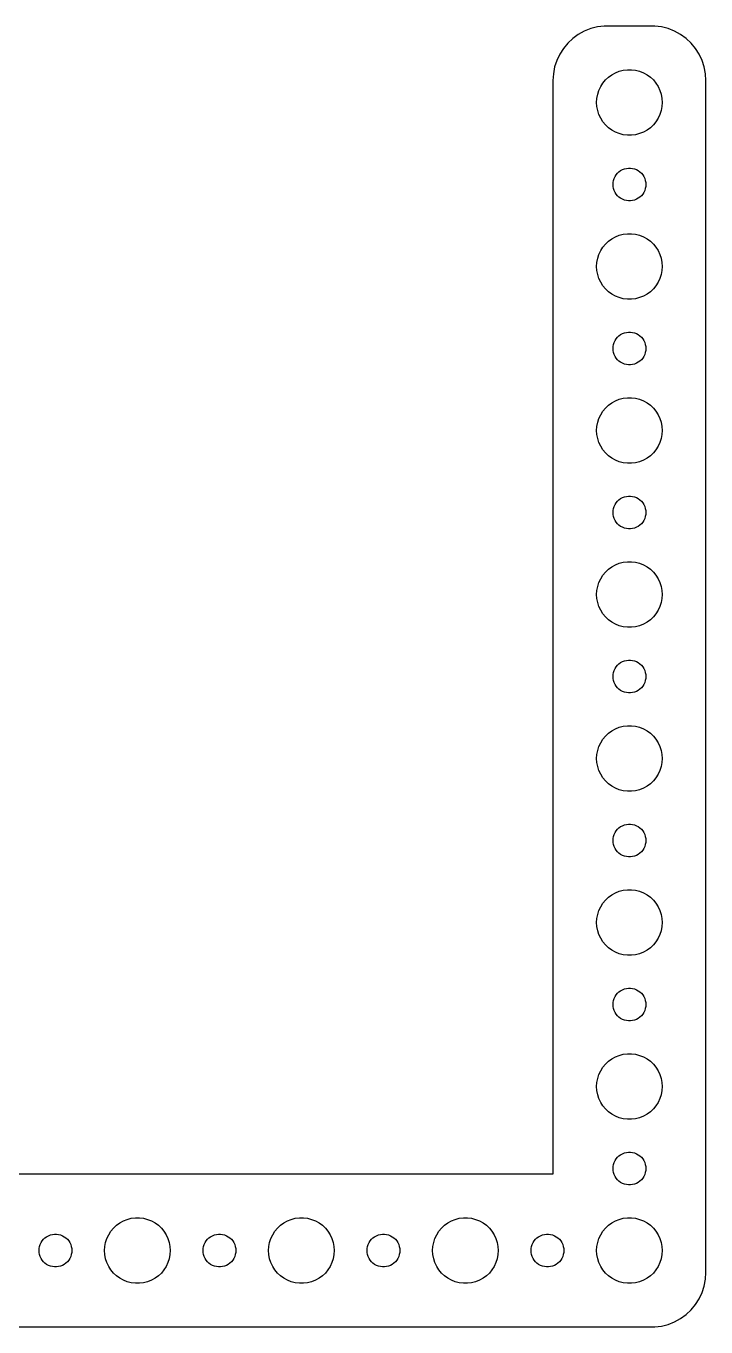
# Model space of a CAD drawing. Header units: metres. Extents: x -60 to 60, y -59 to 59.
# Drawn here: x -2.7 to 59.5, y -59.5 to 59.5 of the extents above; entities that cross this region are included whole.
import ezdxf

# ---------------------------------------------------------------- set-up
doc = ezdxf.new("R2010")
doc.units = ezdxf.units.M

msp = doc.modelspace()

# ---------------------------------------------------------------- linework, layer by layer
for p, q in [((50.186, 59.4901), (49.5631, 59.4114)), ((54.8139, 59.4901), (50.186, 59.4901)), ((55.4369, 59.4114), (54.8139, 59.4901)), ((47.3129, 58.3526), (46.8551, 57.9227)), ((47.8209, 58.7216), (47.3129, 58.3526)), ((48.3711, 59.0241), (47.8209, 58.7216)), ((48.9549, 59.2553), (48.3711, 59.0241)), ((49.5631, 59.4114), (48.9549, 59.2553)), ((56.0451, 59.2553), (55.4369, 59.4114)), ((56.6289, 59.0241), (56.0451, 59.2553)), ((57.1791, 58.7216), (56.6289, 59.0241)), ((57.6871, 58.3526), (57.1791, 58.7216)), ((58.1448, 57.9227), (57.6871, 58.3526)), ((46.4549, 57.4389), (46.1185, 56.9088)), ((46.8551, 57.9227), (46.4549, 57.4389)), ((58.5451, 57.4389), (58.1448, 57.9227)), ((58.8815, 56.9088), (58.5451, 57.4389)), ((45.8511, 56.3406), (45.6571, 55.7434)), ((46.1185, 56.9088), (45.8511, 56.3406)), ((59.1489, 56.3406), (58.8815, 56.9088)), ((59.3429, 55.7434), (59.1489, 56.3406)), ((45.5394, 55.1267), (45.5, 54.5)), ((45.6571, 55.7434), (45.5394, 55.1267)), ((50.3131, 54.5536), (50.5877, 54.8115)), ((50.5877, 54.8115), (50.8925, 55.033)), ((50.8925, 55.033), (51.2227, 55.2145)), ((51.2227, 55.2145), (51.5729, 55.3532)), ((51.5729, 55.3532), (51.9379, 55.4469)), ((51.9379, 55.4469), (52.3116, 55.4941)), ((52.3116, 55.4941), (52.6884, 55.4941)), ((52.6884, 55.4941), (53.0621, 55.4469)), ((53.0621, 55.4469), (53.427, 55.3532)), ((53.427, 55.3532), (53.7773, 55.2145)), ((53.7773, 55.2145), (54.1075, 55.033)), ((54.1075, 55.033), (54.4123, 54.8115)), ((54.4123, 54.8115), (54.6869, 54.5536)), ((59.4606, 55.1267), (59.3429, 55.7434)), ((59.5, 54.5), (59.4606, 55.1267)), ((45.5, 54.5), (45.5, -45.5099)), ((49.5942, 53.2461), (49.7107, 53.6044)), ((49.7107, 53.6044), (49.8711, 53.9453)), ((49.8711, 53.9453), (50.0729, 54.2634)), ((50.0729, 54.2634), (50.3131, 54.5536)), ((54.6869, 54.5536), (54.927, 54.2634)), ((54.927, 54.2634), (55.1289, 53.9453)), ((55.1289, 53.9453), (55.2893, 53.6044)), ((55.2893, 53.6044), (55.4057, 53.2461)), ((59.5, -54.5), (59.5, 54.5)), ((49.5, 52.5), (49.5237, 52.876)), ((49.5237, 52.124), (49.5, 52.5)), ((49.5237, 52.876), (49.5942, 53.2461)), ((55.4057, 53.2461), (55.4763, 52.876)), ((55.4763, 52.876), (55.5, 52.5)), ((55.5, 52.5), (55.4763, 52.124)), ((49.5942, 51.7539), (49.5237, 52.124)), ((49.7107, 51.3956), (49.5942, 51.7539)), ((49.8711, 51.0547), (49.7107, 51.3956)), ((55.2893, 51.3956), (55.1289, 51.0547)), ((55.4057, 51.7539), (55.2893, 51.3956)), ((55.4763, 52.124), (55.4057, 51.7539)), ((50.0729, 50.7366), (49.8711, 51.0547)), ((50.3131, 50.4464), (50.0729, 50.7366)), ((50.5877, 50.1885), (50.3131, 50.4464)), ((50.8925, 49.967), (50.5877, 50.1885)), ((54.4123, 50.1885), (54.1075, 49.967)), ((54.6869, 50.4464), (54.4123, 50.1885)), ((54.927, 50.7366), (54.6869, 50.4464)), ((55.1289, 51.0547), (54.927, 50.7366)), ((51.2227, 49.7855), (50.8925, 49.967)), ((51.5729, 49.6468), (51.2227, 49.7855)), ((51.9379, 49.5531), (51.5729, 49.6468)), ((52.3116, 49.5059), (51.9379, 49.5531)), ((52.6884, 49.5059), (52.3116, 49.5059)), ((53.0621, 49.5531), (52.6884, 49.5059)), ((53.427, 49.6468), (53.0621, 49.5531)), ((53.7773, 49.7855), (53.427, 49.6468)), ((54.1075, 49.967), (53.7773, 49.7855)), ((51.8613, 46.3572), (52.0365, 46.4266)), ((52.0365, 46.4266), (52.2189, 46.4734)), ((52.2189, 46.4734), (52.4058, 46.497)), ((52.4058, 46.497), (52.5942, 46.497)), ((52.5942, 46.497), (52.7811, 46.4734)), ((52.7811, 46.4734), (52.9635, 46.4266)), ((52.9635, 46.4266), (53.1387, 46.3572)), ((51.0118, 45.188), (51.0471, 45.373)), ((51.0471, 45.373), (51.1053, 45.5522)), ((51.1053, 45.5522), (51.1855, 45.7226)), ((51.1855, 45.7226), (51.2865, 45.8817)), ((51.2865, 45.8817), (51.4065, 46.0268)), ((51.4065, 46.0268), (51.5439, 46.1558)), ((51.5439, 46.1558), (51.6963, 46.2665)), ((51.6963, 46.2665), (51.8613, 46.3572)), ((53.1387, 46.3572), (53.3037, 46.2665)), ((53.3037, 46.2665), (53.4561, 46.1558)), ((53.4561, 46.1558), (53.5934, 46.0268)), ((53.5934, 46.0268), (53.7135, 45.8817)), ((53.7135, 45.8817), (53.8145, 45.7226)), ((53.8145, 45.7226), (53.8947, 45.5522)), ((53.8947, 45.5522), (53.9529, 45.373)), ((53.9529, 45.373), (53.9882, 45.188)), ((51, 45), (51.0118, 45.188)), ((51.0118, 44.812), (51, 45)), ((51.0471, 44.627), (51.0118, 44.812)), ((51.1053, 44.4478), (51.0471, 44.627)), ((51.1855, 44.2774), (51.1053, 44.4478)), ((51.2865, 44.1183), (51.1855, 44.2774)), ((51.4065, 43.9732), (51.2865, 44.1183)), ((53.7135, 44.1183), (53.5934, 43.9732)), ((53.8145, 44.2774), (53.7135, 44.1183)), ((53.8947, 44.4478), (53.8145, 44.2774)), ((53.9529, 44.627), (53.8947, 44.4478)), ((53.9882, 44.812), (53.9529, 44.627)), ((53.9882, 45.188), (54, 45)), ((54, 45), (53.9882, 44.812)), ((51.5439, 43.8442), (51.4065, 43.9732)), ((51.6963, 43.7335), (51.5439, 43.8442)), ((51.8613, 43.6428), (51.6963, 43.7335)), ((52.0365, 43.5734), (51.8613, 43.6428)), ((52.2189, 43.5266), (52.0365, 43.5734)), ((52.4058, 43.503), (52.2189, 43.5266)), ((52.5942, 43.503), (52.4058, 43.503)), ((52.7811, 43.5266), (52.5942, 43.503)), ((52.9635, 43.5734), (52.7811, 43.5266)), ((53.1387, 43.6428), (52.9635, 43.5734)), ((53.3037, 43.7335), (53.1387, 43.6428)), ((53.4561, 43.8442), (53.3037, 43.7335)), ((53.5934, 43.9732), (53.4561, 43.8442)), ((51.9379, 40.4469), (52.3116, 40.4941)), ((52.3116, 40.4941), (52.6884, 40.4941)), ((52.6884, 40.4941), (53.0621, 40.4469)), ((50.0729, 39.2634), (50.3131, 39.5536)), ((50.3131, 39.5536), (50.5877, 39.8115)), ((50.5877, 39.8115), (50.8925, 40.033)), ((50.8925, 40.033), (51.2227, 40.2145)), ((51.2227, 40.2145), (51.5729, 40.3532)), ((51.5729, 40.3532), (51.9379, 40.4469)), ((53.0621, 40.4469), (53.427, 40.3532)), ((53.427, 40.3532), (53.7773, 40.2145)), ((53.7773, 40.2145), (54.1075, 40.033)), ((54.1075, 40.033), (54.4123, 39.8115)), ((54.4123, 39.8115), (54.6869, 39.5536)), ((54.6869, 39.5536), (54.927, 39.2634)), ((49.5237, 37.876), (49.5942, 38.2461)), ((49.5942, 38.2461), (49.7107, 38.6044)), ((49.7107, 38.6044), (49.8711, 38.9453)), ((49.8711, 38.9453), (50.0729, 39.2634)), ((54.927, 39.2634), (55.1289, 38.9453)), ((55.1289, 38.9453), (55.2893, 38.6044)), ((55.2893, 38.6044), (55.4057, 38.2461)), ((55.4057, 38.2461), (55.4763, 37.876)), ((49.5, 37.5), (49.5237, 37.876)), ((49.5237, 37.124), (49.5, 37.5)), ((49.5942, 36.7539), (49.5237, 37.124)), ((55.4763, 37.124), (55.4057, 36.7539)), ((55.4763, 37.876), (55.5, 37.5)), ((55.5, 37.5), (55.4763, 37.124)), ((49.7107, 36.3956), (49.5942, 36.7539)), ((49.8711, 36.0547), (49.7107, 36.3956)), ((50.0729, 35.7366), (49.8711, 36.0547)), ((50.3131, 35.4464), (50.0729, 35.7366)), ((54.927, 35.7366), (54.6869, 35.4464)), ((55.1289, 36.0547), (54.927, 35.7366)), ((55.2893, 36.3956), (55.1289, 36.0547)), ((55.4057, 36.7539), (55.2893, 36.3956)), ((50.5877, 35.1885), (50.3131, 35.4464)), ((50.8925, 34.967), (50.5877, 35.1885)), ((51.2227, 34.7855), (50.8925, 34.967)), ((51.5729, 34.6468), (51.2227, 34.7855)), ((51.9379, 34.5531), (51.5729, 34.6468)), ((52.3116, 34.5059), (51.9379, 34.5531)), ((52.6884, 34.5059), (52.3116, 34.5059)), ((53.0621, 34.5531), (52.6884, 34.5059)), ((53.427, 34.6468), (53.0621, 34.5531)), ((53.7773, 34.7855), (53.427, 34.6468)), ((54.1075, 34.967), (53.7773, 34.7855)), ((54.4123, 35.1885), (54.1075, 34.967)), ((54.6869, 35.4464), (54.4123, 35.1885)), ((51.2865, 30.8817), (51.4065, 31.0268)), ((51.4065, 31.0268), (51.5439, 31.1558)), ((51.5439, 31.1558), (51.6963, 31.2665)), ((51.6963, 31.2665), (51.8613, 31.3572)), ((51.8613, 31.3572), (52.0365, 31.4266)), ((52.0365, 31.4266), (52.2189, 31.4734)), ((52.2189, 31.4734), (52.4058, 31.497)), ((52.4058, 31.497), (52.5942, 31.497)), ((52.5942, 31.497), (52.7811, 31.4734)), ((52.7811, 31.4734), (52.9635, 31.4266)), ((52.9635, 31.4266), (53.1387, 31.3572)), ((53.1387, 31.3572), (53.3037, 31.2665)), ((53.3037, 31.2665), (53.4561, 31.1558)), ((53.4561, 31.1558), (53.5934, 31.0268)), ((53.5934, 31.0268), (53.7135, 30.8817)), ((51, 30), (51.0118, 30.188)), ((51.0118, 29.812), (51, 30)), ((51.0118, 30.188), (51.0471, 30.373)), ((51.0471, 29.627), (51.0118, 29.812)), ((51.0471, 30.373), (51.1053, 30.5522)), ((51.1053, 30.5522), (51.1855, 30.7226)), ((51.1855, 30.7226), (51.2865, 30.8817)), ((53.7135, 30.8817), (53.8145, 30.7226)), ((53.8145, 30.7226), (53.8947, 30.5522)), ((53.8947, 30.5522), (53.9529, 30.373)), ((53.9529, 30.373), (53.9882, 30.188)), ((53.9882, 29.812), (53.9529, 29.627)), ((53.9882, 30.188), (54, 30)), ((54, 30), (53.9882, 29.812)), ((51.1053, 29.4478), (51.0471, 29.627)), ((51.1855, 29.2774), (51.1053, 29.4478)), ((51.2865, 29.1183), (51.1855, 29.2774)), ((51.4065, 28.9732), (51.2865, 29.1183)), ((51.5439, 28.8442), (51.4065, 28.9732)), ((51.6963, 28.7335), (51.5439, 28.8442)), ((51.8613, 28.6427), (51.6963, 28.7335)), ((52.0365, 28.5734), (51.8613, 28.6427)), ((52.2189, 28.5266), (52.0365, 28.5734)), ((52.9635, 28.5734), (52.7811, 28.5266)), ((53.1387, 28.6427), (52.9635, 28.5734)), ((53.3037, 28.7335), (53.1387, 28.6427)), ((53.4561, 28.8442), (53.3037, 28.7335)), ((53.5934, 28.9732), (53.4561, 28.8442)), ((53.7135, 29.1183), (53.5934, 28.9732)), ((53.8145, 29.2774), (53.7135, 29.1183)), ((53.8947, 29.4478), (53.8145, 29.2774)), ((53.9529, 29.627), (53.8947, 29.4478)), ((52.4058, 28.503), (52.2189, 28.5266)), ((52.5942, 28.503), (52.4058, 28.503)), ((52.7811, 28.5266), (52.5942, 28.503)), ((50.5877, 24.8115), (50.8925, 25.033)), ((50.8925, 25.033), (51.2227, 25.2145)), ((51.2227, 25.2145), (51.5729, 25.3532)), ((51.5729, 25.3532), (51.9379, 25.4469)), ((51.9379, 25.4469), (52.3116, 25.4941)), ((52.3116, 25.4941), (52.6884, 25.4941)), ((52.6884, 25.4941), (53.0621, 25.4469)), ((53.0621, 25.4469), (53.427, 25.3532)), ((53.427, 25.3532), (53.7773, 25.2145)), ((53.7773, 25.2145), (54.1075, 25.033)), ((54.1075, 25.033), (54.4123, 24.8115)), ((49.7107, 23.6044), (49.8711, 23.9453)), ((49.8711, 23.9453), (50.0729, 24.2634)), ((50.0729, 24.2634), (50.3131, 24.5536)), ((50.3131, 24.5536), (50.5877, 24.8115)), ((54.4123, 24.8115), (54.6869, 24.5536)), ((54.6869, 24.5536), (54.927, 24.2634)), ((54.927, 24.2634), (55.1289, 23.9453)), ((55.1289, 23.9453), (55.2893, 23.6044)), ((49.5, 22.5), (49.5237, 22.876)), ((49.5237, 22.876), (49.5942, 23.2461)), ((49.5942, 23.2461), (49.7107, 23.6044)), ((55.2893, 23.6044), (55.4057, 23.2461)), ((55.4057, 23.2461), (55.4763, 22.876)), ((55.4763, 22.876), (55.5, 22.5)), ((49.5237, 22.124), (49.5, 22.5)), ((49.5942, 21.7539), (49.5237, 22.124)), ((49.7107, 21.3956), (49.5942, 21.7539)), ((55.4057, 21.7539), (55.2893, 21.3956)), ((55.4763, 22.124), (55.4057, 21.7539)), ((55.5, 22.5), (55.4763, 22.124)), ((49.8711, 21.0547), (49.7107, 21.3956)), ((50.0729, 20.7366), (49.8711, 21.0547)), ((50.3131, 20.4464), (50.0729, 20.7366)), ((50.5877, 20.1884), (50.3131, 20.4464)), ((54.6869, 20.4464), (54.4123, 20.1884)), ((54.927, 20.7366), (54.6869, 20.4464)), ((55.1289, 21.0547), (54.927, 20.7366)), ((55.2893, 21.3956), (55.1289, 21.0547)), ((50.8925, 19.967), (50.5877, 20.1884)), ((51.2227, 19.7855), (50.8925, 19.967)), ((51.5729, 19.6468), (51.2227, 19.7855)), ((51.9379, 19.5531), (51.5729, 19.6468)), ((52.3116, 19.5059), (51.9379, 19.5531)), ((52.6884, 19.5059), (52.3116, 19.5059)), ((53.0621, 19.5531), (52.6884, 19.5059)), ((53.427, 19.6468), (53.0621, 19.5531)), ((53.7773, 19.7855), (53.427, 19.6468)), ((54.1075, 19.967), (53.7773, 19.7855)), ((54.4123, 20.1884), (54.1075, 19.967)), ((51.0471, 15.373), (51.1053, 15.5522)), ((51.1053, 15.5522), (51.1855, 15.7226)), ((51.1855, 15.7226), (51.2865, 15.8817)), ((51.2865, 15.8817), (51.4065, 16.0268)), ((51.4065, 16.0268), (51.5439, 16.1558)), ((51.5439, 16.1558), (51.6963, 16.2665)), ((51.6963, 16.2665), (51.8613, 16.3572)), ((51.8613, 16.3572), (52.0365, 16.4266)), ((52.0365, 16.4266), (52.2189, 16.4734)), ((52.2189, 16.4734), (52.4058, 16.497)), ((52.4058, 16.497), (52.5942, 16.497)), ((52.5942, 16.497), (52.7811, 16.4734)), ((52.7811, 16.4734), (52.9635, 16.4266)), ((52.9635, 16.4266), (53.1387, 16.3572)), ((53.1387, 16.3572), (53.3037, 16.2665)), ((53.3037, 16.2665), (53.4561, 16.1558)), ((53.4561, 16.1558), (53.5934, 16.0268)), ((53.5934, 16.0268), (53.7135, 15.8817)), ((53.7135, 15.8817), (53.8145, 15.7226)), ((53.8145, 15.7226), (53.8947, 15.5522)), ((53.8947, 15.5522), (53.9529, 15.373)), ((51, 15), (51.0118, 15.188)), ((51.0118, 14.812), (51, 15)), ((51.0118, 15.188), (51.0471, 15.373)), ((51.0471, 14.627), (51.0118, 14.812)), ((51.1053, 14.4478), (51.0471, 14.627)), ((51.1855, 14.2774), (51.1053, 14.4478)), ((53.8947, 14.4478), (53.8145, 14.2774)), ((53.9529, 14.627), (53.8947, 14.4478)), ((53.9529, 15.373), (53.9882, 15.188)), ((53.9882, 14.812), (53.9529, 14.627)), ((53.9882, 15.188), (54, 15)), ((54, 15), (53.9882, 14.812)), ((51.2865, 14.1183), (51.1855, 14.2774)), ((51.4065, 13.9732), (51.2865, 14.1183)), ((51.5439, 13.8442), (51.4065, 13.9732)), ((51.6963, 13.7335), (51.5439, 13.8442)), ((51.8613, 13.6427), (51.6963, 13.7335)), ((52.0365, 13.5734), (51.8613, 13.6427)), ((52.2189, 13.5266), (52.0365, 13.5734)), ((52.4058, 13.5029), (52.2189, 13.5266)), ((52.5942, 13.5029), (52.4058, 13.5029)), ((52.7811, 13.5266), (52.5942, 13.5029)), ((52.9635, 13.5734), (52.7811, 13.5266)), ((53.1387, 13.6427), (52.9635, 13.5734)), ((53.3037, 13.7335), (53.1387, 13.6427)), ((53.4561, 13.8442), (53.3037, 13.7335)), ((53.5934, 13.9732), (53.4561, 13.8442)), ((53.7135, 14.1183), (53.5934, 13.9732)), ((53.8145, 14.2774), (53.7135, 14.1183)), ((50.0729, 9.26335), (50.3131, 9.55363)), ((50.3131, 9.55363), (50.5877, 9.81154)), ((50.5877, 9.81154), (50.8925, 10.033)), ((50.8925, 10.033), (51.2227, 10.2145)), ((51.2227, 10.2145), (51.5729, 10.3532)), ((51.5729, 10.3532), (51.9379, 10.4469)), ((51.9379, 10.4469), (52.3116, 10.4941)), ((52.3116, 10.4941), (52.6884, 10.4941)), ((52.6884, 10.4941), (53.0621, 10.4469)), ((53.0621, 10.4469), (53.427, 10.3532)), ((53.427, 10.3532), (53.7773, 10.2145)), ((53.7773, 10.2145), (54.1075, 10.033)), ((54.1075, 10.033), (54.4123, 9.81154)), ((54.4123, 9.81154), (54.6869, 9.55363)), ((54.6869, 9.55363), (54.927, 9.26335)), ((49.5942, 8.24606), (49.7107, 8.60437)), ((49.7107, 8.60437), (49.8711, 8.94525)), ((49.8711, 8.94525), (50.0729, 9.26335)), ((54.927, 9.26335), (55.1289, 8.94525)), ((55.1289, 8.94525), (55.2893, 8.60437)), ((55.2893, 8.60437), (55.4057, 8.24606)), ((49.5, 7.5), (49.5237, 7.87599)), ((49.5237, 7.12399), (49.5, 7.5)), ((49.5237, 7.87599), (49.5942, 8.24606)), ((55.4057, 8.24606), (55.4763, 7.87599)), ((55.4763, 7.87599), (55.5, 7.5)), ((55.5, 7.5), (55.4763, 7.12399)), ((49.5942, 6.75392), (49.5237, 7.12399)), ((49.7107, 6.39561), (49.5942, 6.75392)), ((49.8711, 6.05473), (49.7107, 6.39561)), ((50.0729, 5.73663), (49.8711, 6.05473)), ((55.1289, 6.05473), (54.927, 5.73663)), ((55.2893, 6.39561), (55.1289, 6.05473)), ((55.4057, 6.75392), (55.2893, 6.39561)), ((55.4763, 7.12399), (55.4057, 6.75392)), ((50.3131, 5.44635), (50.0729, 5.73663)), ((50.5877, 5.18845), (50.3131, 5.44635)), ((50.8925, 4.96701), (50.5877, 5.18845)), ((51.2227, 4.78551), (50.8925, 4.96701)), ((51.5729, 4.64682), (51.2227, 4.78551)), ((53.7773, 4.78551), (53.427, 4.64682)), ((54.1075, 4.96701), (53.7773, 4.78551)), ((54.4123, 5.18845), (54.1075, 4.96701)), ((54.6869, 5.44635), (54.4123, 5.18845)), ((54.927, 5.73663), (54.6869, 5.44635)), ((51.9379, 4.55313), (51.5729, 4.64682)), ((52.3116, 4.50591), (51.9379, 4.55313)), ((52.6884, 4.50591), (52.3116, 4.50591)), ((53.0621, 4.55313), (52.6884, 4.50591)), ((53.427, 4.64682), (53.0621, 4.55313)), ((51.5439, 1.15576), (51.6963, 1.26648)), ((51.6963, 1.26648), (51.8613, 1.35724)), ((51.8613, 1.35724), (52.0365, 1.42657)), ((52.0365, 1.42657), (52.2189, 1.47342)), ((52.2189, 1.47342), (52.4058, 1.49704)), ((52.4058, 1.49704), (52.5942, 1.49704)), ((52.5942, 1.49704), (52.7811, 1.47342)), ((52.7811, 1.47342), (52.9635, 1.42657)), ((52.9635, 1.42657), (53.1387, 1.35724)), ((53.1387, 1.35724), (53.3037, 1.26648)), ((53.3037, 1.26648), (53.4561, 1.15576)), ((51, 0), (51.0118, 0.18799)), ((51.0118, -0.18799), (51, 0)), ((51.0118, 0.18799), (51.0471, 0.37303)), ((51.0471, 0.37303), (51.1053, 0.55219)), ((51.1053, 0.55219), (51.1855, 0.72263)), ((51.1855, 0.72263), (51.2865, 0.88167)), ((51.2865, 0.88167), (51.4065, 1.02681)), ((51.4065, 1.02681), (51.5439, 1.15576)), ((53.4561, 1.15576), (53.5934, 1.02681)), ((53.5934, 1.02681), (53.7135, 0.88167)), ((53.7135, 0.88167), (53.8145, 0.72263)), ((53.8145, 0.72263), (53.8947, 0.55219)), ((53.8947, 0.55219), (53.9529, 0.37303)), ((53.9529, 0.37303), (53.9882, 0.18799)), ((53.9882, 0.18799), (54, 0)), ((54, 0), (53.9882, -0.18799)), ((51.0471, -0.37303), (51.0118, -0.18799)), ((51.1053, -0.55219), (51.0471, -0.37303)), ((51.1855, -0.72263), (51.1053, -0.55219)), ((51.2865, -0.88167), (51.1855, -0.72263)), ((51.4065, -1.02681), (51.2865, -0.88167)), ((51.5439, -1.15576), (51.4065, -1.02681)), ((51.6963, -1.26648), (51.5439, -1.15576)), ((53.4561, -1.15576), (53.3037, -1.26648)), ((53.5934, -1.02681), (53.4561, -1.15576)), ((53.7135, -0.88167), (53.5934, -1.02681)), ((53.8145, -0.72263), (53.7135, -0.88167)), ((53.8947, -0.55219), (53.8145, -0.72263)), ((53.9529, -0.37303), (53.8947, -0.55219)), ((53.9882, -0.18799), (53.9529, -0.37303)), ((51.8613, -1.35724), (51.6963, -1.26648)), ((52.0365, -1.42657), (51.8613, -1.35724)), ((52.2189, -1.47342), (52.0365, -1.42657)), ((52.4058, -1.49704), (52.2189, -1.47342)), ((52.5942, -1.49704), (52.4058, -1.49704)), ((52.7811, -1.47342), (52.5942, -1.49704)), ((52.9635, -1.42657), (52.7811, -1.47342)), ((53.1387, -1.35724), (52.9635, -1.42657)), ((53.3037, -1.26648), (53.1387, -1.35724)), ((51.2227, -4.78551), (51.5729, -4.64682)), ((51.5729, -4.64682), (51.9379, -4.55313)), ((51.9379, -4.55313), (52.3116, -4.50591)), ((52.3116, -4.50591), (52.6884, -4.50591)), ((52.6884, -4.50591), (53.0621, -4.55313)), ((53.0621, -4.55313), (53.427, -4.64682)), ((53.427, -4.64682), (53.7773, -4.78551)), ((49.8711, -6.05473), (50.0729, -5.73663)), ((50.0729, -5.73663), (50.3131, -5.44635)), ((50.3131, -5.44635), (50.5877, -5.18845)), ((50.5877, -5.18845), (50.8925, -4.96701)), ((50.8925, -4.96701), (51.2227, -4.78551)), ((53.7773, -4.78551), (54.1075, -4.96701)), ((54.1075, -4.96701), (54.4123, -5.18845)), ((54.4123, -5.18845), (54.6869, -5.44635)), ((54.6869, -5.44635), (54.927, -5.73663)), ((54.927, -5.73663), (55.1289, -6.05473)), ((49.5, -7.5), (49.5237, -7.12399)), ((49.5237, -7.12399), (49.5942, -6.75392)), ((49.5942, -6.75392), (49.7107, -6.39561)), ((49.7107, -6.39561), (49.8711, -6.05473)), ((55.1289, -6.05473), (55.2893, -6.39561)), ((55.2893, -6.39561), (55.4057, -6.75392)), ((55.4057, -6.75392), (55.4763, -7.12399)), ((55.4763, -7.12399), (55.5, -7.5)), ((49.5237, -7.87599), (49.5, -7.5)), ((49.5942, -8.24606), (49.5237, -7.87599)), ((49.7107, -8.60437), (49.5942, -8.24606)), ((55.4057, -8.24606), (55.2893, -8.60437)), ((55.4763, -7.87599), (55.4057, -8.24606)), ((55.5, -7.5), (55.4763, -7.87599)), ((49.8711, -8.94525), (49.7107, -8.60437)), ((50.0729, -9.26335), (49.8711, -8.94525)), ((50.3131, -9.55363), (50.0729, -9.26335)), ((54.927, -9.26335), (54.6869, -9.55363)), ((55.1289, -8.94525), (54.927, -9.26335)), ((55.2893, -8.60437), (55.1289, -8.94525)), ((50.5877, -9.81154), (50.3131, -9.55363)), ((50.8925, -10.033), (50.5877, -9.81154)), ((51.2227, -10.2145), (50.8925, -10.033)), ((51.5729, -10.3532), (51.2227, -10.2145)), ((51.9379, -10.4469), (51.5729, -10.3532)), ((52.3116, -10.4941), (51.9379, -10.4469)), ((52.6884, -10.4941), (52.3116, -10.4941)), ((53.0621, -10.4469), (52.6884, -10.4941)), ((53.427, -10.3532), (53.0621, -10.4469)), ((53.7773, -10.2145), (53.427, -10.3532)), ((54.1075, -10.033), (53.7773, -10.2145)), ((54.4123, -9.81154), (54.1075, -10.033)), ((54.6869, -9.55363), (54.4123, -9.81154)), ((51.1053, -14.4478), (51.1855, -14.2774)), ((51.1855, -14.2774), (51.2865, -14.1183)), ((51.2865, -14.1183), (51.4065, -13.9732)), ((51.4065, -13.9732), (51.5439, -13.8442)), ((51.5439, -13.8442), (51.6963, -13.7335)), ((51.6963, -13.7335), (51.8613, -13.6427)), ((51.8613, -13.6427), (52.0365, -13.5734)), ((52.0365, -13.5734), (52.2189, -13.5266)), ((52.2189, -13.5266), (52.4058, -13.5029)), ((52.4058, -13.5029), (52.5942, -13.5029)), ((52.5942, -13.5029), (52.7811, -13.5266)), ((52.7811, -13.5266), (52.9635, -13.5734)), ((52.9635, -13.5734), (53.1387, -13.6427)), ((53.1387, -13.6427), (53.3037, -13.7335)), ((53.3037, -13.7335), (53.4561, -13.8442)), ((53.4561, -13.8442), (53.5934, -13.9732)), ((53.5934, -13.9732), (53.7135, -14.1183)), ((53.7135, -14.1183), (53.8145, -14.2774)), ((53.8145, -14.2774), (53.8947, -14.4478)), ((51, -15), (51.0118, -14.812)), ((51.0118, -15.188), (51, -15)), ((51.0118, -14.812), (51.0471, -14.627)), ((51.0471, -15.373), (51.0118, -15.188)), ((51.0471, -14.627), (51.1053, -14.4478)), ((51.1053, -15.5522), (51.0471, -15.373)), ((53.8947, -14.4478), (53.9529, -14.627)), ((53.9529, -15.373), (53.8947, -15.5522)), ((53.9529, -14.627), (53.9882, -14.812)), ((53.9882, -15.188), (53.9529, -15.373)), ((53.9882, -14.812), (54, -15)), ((54, -15), (53.9882, -15.188)), ((51.1855, -15.7226), (51.1053, -15.5522)), ((51.2865, -15.8817), (51.1855, -15.7226)), ((51.4065, -16.0268), (51.2865, -15.8817)), ((51.5439, -16.1558), (51.4065, -16.0268)), ((51.6963, -16.2665), (51.5439, -16.1558)), ((51.8613, -16.3572), (51.6963, -16.2665)), ((52.0365, -16.4266), (51.8613, -16.3572)), ((52.2189, -16.4734), (52.0365, -16.4266)), ((52.4058, -16.497), (52.2189, -16.4734)), ((52.5942, -16.497), (52.4058, -16.497)), ((52.7811, -16.4734), (52.5942, -16.497)), ((52.9635, -16.4266), (52.7811, -16.4734)), ((53.1387, -16.3572), (52.9635, -16.4266)), ((53.3037, -16.2665), (53.1387, -16.3572)), ((53.4561, -16.1558), (53.3037, -16.2665)), ((53.5934, -16.0268), (53.4561, -16.1558)), ((53.7135, -15.8817), (53.5934, -16.0268)), ((53.8145, -15.7226), (53.7135, -15.8817)), ((53.8947, -15.5522), (53.8145, -15.7226)), ((50.3131, -20.4464), (50.5877, -20.1884)), ((50.5877, -20.1884), (50.8925, -19.967)), ((50.8925, -19.967), (51.2227, -19.7855)), ((51.2227, -19.7855), (51.5729, -19.6468)), ((51.5729, -19.6468), (51.9379, -19.5531)), ((51.9379, -19.5531), (52.3116, -19.5059)), ((52.3116, -19.5059), (52.6884, -19.5059)), ((52.6884, -19.5059), (53.0621, -19.5531)), ((53.0621, -19.5531), (53.427, -19.6468)), ((53.427, -19.6468), (53.7773, -19.7855)), ((53.7773, -19.7855), (54.1075, -19.967)), ((54.1075, -19.967), (54.4123, -20.1884)), ((54.4123, -20.1884), (54.6869, -20.4464)), ((49.5942, -21.7539), (49.7107, -21.3956)), ((49.7107, -21.3956), (49.8711, -21.0547)), ((49.8711, -21.0547), (50.0729, -20.7366)), ((50.0729, -20.7366), (50.3131, -20.4464)), ((54.6869, -20.4464), (54.927, -20.7366)), ((54.927, -20.7366), (55.1289, -21.0547)), ((55.1289, -21.0547), (55.2893, -21.3956)), ((55.2893, -21.3956), (55.4057, -21.7539)), ((49.5, -22.5), (49.5237, -22.124)), ((49.5237, -22.876), (49.5, -22.5)), ((49.5237, -22.124), (49.5942, -21.7539)), ((55.4057, -21.7539), (55.4763, -22.124)), ((55.4763, -22.124), (55.5, -22.5)), ((55.5, -22.5), (55.4763, -22.876)), ((49.5942, -23.2461), (49.5237, -22.876)), ((49.7107, -23.6044), (49.5942, -23.2461)), ((49.8711, -23.9453), (49.7107, -23.6044)), ((55.2893, -23.6044), (55.1289, -23.9453)), ((55.4057, -23.2461), (55.2893, -23.6044)), ((55.4763, -22.876), (55.4057, -23.2461)), ((50.0729, -24.2634), (49.8711, -23.9453)), ((50.3131, -24.5536), (50.0729, -24.2634)), ((50.5877, -24.8115), (50.3131, -24.5536)), ((50.8925, -25.033), (50.5877, -24.8115)), ((54.4123, -24.8115), (54.1075, -25.033)), ((54.6869, -24.5536), (54.4123, -24.8115)), ((54.927, -24.2634), (54.6869, -24.5536)), ((55.1289, -23.9453), (54.927, -24.2634)), ((51.2227, -25.2145), (50.8925, -25.033)), ((51.5729, -25.3532), (51.2227, -25.2145)), ((51.9379, -25.4469), (51.5729, -25.3532)), ((52.3116, -25.4941), (51.9379, -25.4469)), ((52.6884, -25.4941), (52.3116, -25.4941)), ((53.0621, -25.4469), (52.6884, -25.4941)), ((53.427, -25.3532), (53.0621, -25.4469)), ((53.7773, -25.2145), (53.427, -25.3532)), ((54.1075, -25.033), (53.7773, -25.2145)), ((52.0365, -28.5734), (52.2189, -28.5266)), ((52.2189, -28.5266), (52.4058, -28.503)), ((52.4058, -28.503), (52.5942, -28.503)), ((52.5942, -28.503), (52.7811, -28.5266)), ((52.7811, -28.5266), (52.9635, -28.5734)), ((51.0118, -29.812), (51.0471, -29.627)), ((51.0471, -29.627), (51.1053, -29.4478)), ((51.1053, -29.4478), (51.1855, -29.2774)), ((51.1855, -29.2774), (51.2865, -29.1183)), ((51.2865, -29.1183), (51.4065, -28.9732)), ((51.4065, -28.9732), (51.5439, -28.8442)), ((51.5439, -28.8442), (51.6963, -28.7335)), ((51.6963, -28.7335), (51.8613, -28.6427)), ((51.8613, -28.6427), (52.0365, -28.5734)), ((52.9635, -28.5734), (53.1387, -28.6427)), ((53.1387, -28.6427), (53.3037, -28.7335)), ((53.3037, -28.7335), (53.4561, -28.8442)), ((53.4561, -28.8442), (53.5934, -28.9732)), ((53.5934, -28.9732), (53.7135, -29.1183)), ((53.7135, -29.1183), (53.8145, -29.2774)), ((53.8145, -29.2774), (53.8947, -29.4478)), ((53.8947, -29.4478), (53.9529, -29.627)), ((53.9529, -29.627), (53.9882, -29.812)), ((51, -30), (51.0118, -29.812)), ((51.0118, -30.188), (51, -30)), ((51.0471, -30.373), (51.0118, -30.188)), ((51.1053, -30.5522), (51.0471, -30.373)), ((51.1855, -30.7226), (51.1053, -30.5522)), ((51.2865, -30.8817), (51.1855, -30.7226)), ((51.4065, -31.0268), (51.2865, -30.8817)), ((53.7135, -30.8817), (53.5934, -31.0268)), ((53.8145, -30.7226), (53.7135, -30.8817)), ((53.8947, -30.5522), (53.8145, -30.7226)), ((53.9529, -30.373), (53.8947, -30.5522)), ((53.9882, -30.188), (53.9529, -30.373)), ((53.9882, -29.812), (54, -30)), ((54, -30), (53.9882, -30.188)), ((51.5439, -31.1558), (51.4065, -31.0268)), ((51.6963, -31.2665), (51.5439, -31.1558)), ((51.8613, -31.3572), (51.6963, -31.2665)), ((52.0365, -31.4266), (51.8613, -31.3572)), ((52.2189, -31.4734), (52.0365, -31.4266)), ((52.4058, -31.497), (52.2189, -31.4734)), ((52.5942, -31.497), (52.4058, -31.497)), ((52.7811, -31.4734), (52.5942, -31.497)), ((52.9635, -31.4266), (52.7811, -31.4734)), ((53.1387, -31.3572), (52.9635, -31.4266)), ((53.3037, -31.2665), (53.1387, -31.3572)), ((53.4561, -31.1558), (53.3037, -31.2665)), ((53.5934, -31.0268), (53.4561, -31.1558)), ((50.0729, -35.7366), (50.3131, -35.4464)), ((50.3131, -35.4464), (50.5877, -35.1885)), ((50.5877, -35.1885), (50.8925, -34.967)), ((50.8925, -34.967), (51.2227, -34.7855)), ((51.2227, -34.7855), (51.5729, -34.6468)), ((51.5729, -34.6468), (51.9379, -34.5531)), ((51.9379, -34.5531), (52.3116, -34.5059)), ((52.3116, -34.5059), (52.6884, -34.5059)), ((52.6884, -34.5059), (53.0621, -34.5531)), ((53.0621, -34.5531), (53.427, -34.6468)), ((53.427, -34.6468), (53.7773, -34.7855)), ((53.7773, -34.7855), (54.1075, -34.967)), ((54.1075, -34.967), (54.4123, -35.1885)), ((54.4123, -35.1885), (54.6869, -35.4464)), ((54.6869, -35.4464), (54.927, -35.7366)), ((49.5237, -37.124), (49.5942, -36.7539)), ((49.5942, -36.7539), (49.7107, -36.3956)), ((49.7107, -36.3956), (49.8711, -36.0547)), ((49.8711, -36.0547), (50.0729, -35.7366)), ((54.927, -35.7366), (55.1289, -36.0547)), ((55.1289, -36.0547), (55.2893, -36.3956)), ((55.2893, -36.3956), (55.4057, -36.7539)), ((55.4057, -36.7539), (55.4763, -37.124)), ((49.5, -37.5), (49.5237, -37.124)), ((49.5237, -37.876), (49.5, -37.5)), ((49.5942, -38.2461), (49.5237, -37.876)), ((55.4763, -37.876), (55.4057, -38.2461)), ((55.4763, -37.124), (55.5, -37.5)), ((55.5, -37.5), (55.4763, -37.876)), ((49.7107, -38.6044), (49.5942, -38.2461)), ((49.8711, -38.9453), (49.7107, -38.6044)), ((50.0729, -39.2634), (49.8711, -38.9453)), ((50.3131, -39.5536), (50.0729, -39.2634)), ((54.927, -39.2634), (54.6869, -39.5536)), ((55.1289, -38.9453), (54.927, -39.2634)), ((55.2893, -38.6044), (55.1289, -38.9453)), ((55.4057, -38.2461), (55.2893, -38.6044)), ((50.5877, -39.8115), (50.3131, -39.5536)), ((50.8925, -40.033), (50.5877, -39.8115)), ((51.2227, -40.2145), (50.8925, -40.033)), ((51.5729, -40.3532), (51.2227, -40.2145)), ((51.9379, -40.4469), (51.5729, -40.3532)), ((52.3116, -40.4941), (51.9379, -40.4469)), ((53.0621, -40.4469), (52.6884, -40.4941)), ((53.427, -40.3532), (53.0621, -40.4469)), ((53.7773, -40.2145), (53.427, -40.3532)), ((54.1075, -40.033), (53.7773, -40.2145)), ((54.4123, -39.8115), (54.1075, -40.033)), ((54.6869, -39.5536), (54.4123, -39.8115)), ((52.6884, -40.4941), (52.3116, -40.4941)), ((51.2865, -44.1183), (51.4065, -43.9732)), ((51.4065, -43.9732), (51.5439, -43.8442)), ((51.5439, -43.8442), (51.6963, -43.7335)), ((51.6963, -43.7335), (51.8613, -43.6428)), ((51.8613, -43.6428), (52.0365, -43.5734)), ((52.0365, -43.5734), (52.2189, -43.5266)), ((52.2189, -43.5266), (52.4058, -43.503)), ((52.4058, -43.503), (52.5942, -43.503)), ((52.5942, -43.503), (52.7811, -43.5266)), ((52.7811, -43.5266), (52.9635, -43.5734)), ((52.9635, -43.5734), (53.1387, -43.6428)), ((53.1387, -43.6428), (53.3037, -43.7335)), ((53.3037, -43.7335), (53.4561, -43.8442)), ((53.4561, -43.8442), (53.5934, -43.9732)), ((53.5934, -43.9732), (53.7135, -44.1183)), ((51, -45), (51.0118, -44.812)), ((51.0118, -45.188), (51, -45)), ((51.0118, -44.812), (51.0471, -44.627)), ((51.0471, -45.373), (51.0118, -45.188)), ((51.0471, -44.627), (51.1053, -44.4478)), ((51.1053, -44.4478), (51.1855, -44.2774)), ((51.1855, -44.2774), (51.2865, -44.1183)), ((53.7135, -44.1183), (53.8145, -44.2774)), ((53.8145, -44.2774), (53.8947, -44.4478)), ((53.8947, -44.4478), (53.9529, -44.627)), ((53.9529, -44.627), (53.9882, -44.812)), ((53.9882, -45.188), (53.9529, -45.373)), ((53.9882, -44.812), (54, -45)), ((54, -45), (53.9882, -45.188)), ((45.5, -45.5099), (-45.5, -45.5099)), ((51.1053, -45.5522), (51.0471, -45.373)), ((51.1855, -45.7226), (51.1053, -45.5522)), ((51.2865, -45.8817), (51.1855, -45.7226)), ((51.4065, -46.0268), (51.2865, -45.8817)), ((51.5439, -46.1558), (51.4065, -46.0268)), ((51.6963, -46.2665), (51.5439, -46.1558)), ((51.8613, -46.3572), (51.6963, -46.2665)), ((52.0365, -46.4266), (51.8613, -46.3572)), ((53.1387, -46.3572), (52.9635, -46.4266)), ((53.3037, -46.2665), (53.1387, -46.3572)), ((53.4561, -46.1558), (53.3037, -46.2665)), ((53.5934, -46.0268), (53.4561, -46.1558)), ((53.7135, -45.8817), (53.5934, -46.0268)), ((53.8145, -45.7226), (53.7135, -45.8817)), ((53.8947, -45.5522), (53.8145, -45.7226)), ((53.9529, -45.373), (53.8947, -45.5522)), ((52.2189, -46.4734), (52.0365, -46.4266)), ((52.4058, -46.497), (52.2189, -46.4734)), ((52.5942, -46.497), (52.4058, -46.497)), ((52.7811, -46.4734), (52.5942, -46.497)), ((52.9635, -46.4266), (52.7811, -46.4734)), ((5.58772, -50.1885), (5.89252, -49.967)), ((5.89252, -49.967), (6.22266, -49.7855)), ((6.22266, -49.7855), (6.57294, -49.6468)), ((6.57294, -49.6468), (6.93785, -49.5531)), ((6.93785, -49.5531), (7.31161, -49.5059)), ((7.31161, -49.5059), (7.68837, -49.5059)), ((7.68837, -49.5059), (8.06213, -49.5531)), ((8.06213, -49.5531), (8.42705, -49.6468)), ((8.42705, -49.6468), (8.77733, -49.7855)), ((8.77733, -49.7855), (9.10747, -49.967)), ((9.10747, -49.967), (9.41226, -50.1885)), ((20.5877, -50.1885), (20.8925, -49.967)), ((20.8925, -49.967), (21.2227, -49.7855)), ((21.2227, -49.7855), (21.5729, -49.6468)), ((21.5729, -49.6468), (21.9379, -49.5531)), ((21.9379, -49.5531), (22.3116, -49.5059)), ((22.3116, -49.5059), (22.6884, -49.5059)), ((22.6884, -49.5059), (23.0621, -49.5531)), ((23.0621, -49.5531), (23.427, -49.6468)), ((23.427, -49.6468), (23.7773, -49.7855)), ((23.7773, -49.7855), (24.1075, -49.967)), ((24.1075, -49.967), (24.4123, -50.1885)), ((35.5877, -50.1885), (35.8925, -49.967)), ((35.8925, -49.967), (36.2227, -49.7855)), ((36.2227, -49.7855), (36.5729, -49.6468)), ((36.5729, -49.6468), (36.9379, -49.5531)), ((36.9379, -49.5531), (37.3116, -49.5059)), ((37.3116, -49.5059), (37.6884, -49.5059)), ((37.6884, -49.5059), (38.0621, -49.5531)), ((38.0621, -49.5531), (38.427, -49.6468)), ((38.427, -49.6468), (38.7773, -49.7855)), ((38.7773, -49.7855), (39.1075, -49.967)), ((39.1075, -49.967), (39.4123, -50.1885)), ((50.5877, -50.1885), (50.8925, -49.967)), ((50.8925, -49.967), (51.2227, -49.7855)), ((51.2227, -49.7855), (51.5729, -49.6468)), ((51.5729, -49.6468), (51.9379, -49.5531)), ((51.9379, -49.5531), (52.3116, -49.5059)), ((52.3116, -49.5059), (52.6884, -49.5059)), ((52.6884, -49.5059), (53.0621, -49.5531)), ((53.0621, -49.5531), (53.427, -49.6468)), ((53.427, -49.6468), (53.7773, -49.7855)), ((53.7773, -49.7855), (54.1075, -49.967)), ((54.1075, -49.967), (54.4123, -50.1885)), ((-0.80373, -51.2335), (-0.63866, -51.1428)), ((-0.63866, -51.1428), (-0.46352, -51.0734)), ((-0.46352, -51.0734), (-0.28107, -51.0266)), ((-0.28107, -51.0266), (-0.09418, -51.003)), ((-0.09418, -51.003), (0.09418, -51.003)), ((0.09418, -51.003), (0.28107, -51.0266)), ((0.28107, -51.0266), (0.46352, -51.0734)), ((0.46352, -51.0734), (0.63866, -51.1428)), ((0.63866, -51.1428), (0.80373, -51.2335)), ((4.71066, -51.3956), (4.87108, -51.0547)), ((4.87108, -51.0547), (5.07294, -50.7366)), ((5.07294, -50.7366), (5.31308, -50.4464)), ((5.31308, -50.4464), (5.58772, -50.1885)), ((9.41226, -50.1885), (9.6869, -50.4464)), ((9.6869, -50.4464), (9.92705, -50.7366)), ((9.92705, -50.7366), (10.1289, -51.0547)), ((10.1289, -51.0547), (10.2893, -51.3956)), ((14.1963, -51.2335), (14.3613, -51.1428)), ((14.3613, -51.1428), (14.5365, -51.0734)), ((14.5365, -51.0734), (14.7189, -51.0266)), ((14.7189, -51.0266), (14.9058, -51.003)), ((14.9058, -51.003), (15.0942, -51.003)), ((15.0942, -51.003), (15.2811, -51.0266)), ((15.2811, -51.0266), (15.4635, -51.0734)), ((15.4635, -51.0734), (15.6387, -51.1428)), ((15.6387, -51.1428), (15.8037, -51.2335)), ((19.7107, -51.3956), (19.8711, -51.0547)), ((19.8711, -51.0547), (20.0729, -50.7366)), ((20.0729, -50.7366), (20.3131, -50.4464)), ((20.3131, -50.4464), (20.5877, -50.1885)), ((24.4123, -50.1885), (24.6869, -50.4464)), ((24.6869, -50.4464), (24.927, -50.7366)), ((24.927, -50.7366), (25.1289, -51.0547)), ((25.1289, -51.0547), (25.2893, -51.3956)), ((29.1963, -51.2335), (29.3613, -51.1428)), ((29.3613, -51.1428), (29.5365, -51.0734)), ((29.5365, -51.0734), (29.7189, -51.0266)), ((29.7189, -51.0266), (29.9058, -51.003)), ((29.9058, -51.003), (30.0942, -51.003)), ((30.0942, -51.003), (30.2811, -51.0266)), ((30.2811, -51.0266), (30.4635, -51.0734)), ((30.4635, -51.0734), (30.6387, -51.1428)), ((30.6387, -51.1428), (30.8037, -51.2335)), ((34.7107, -51.3956), (34.8711, -51.0547)), ((34.8711, -51.0547), (35.0729, -50.7366)), ((35.0729, -50.7366), (35.3131, -50.4464)), ((35.3131, -50.4464), (35.5877, -50.1885)), ((39.4123, -50.1885), (39.6869, -50.4464)), ((39.6869, -50.4464), (39.927, -50.7366)), ((39.927, -50.7366), (40.1289, -51.0547)), ((40.1289, -51.0547), (40.2893, -51.3956)), ((44.1963, -51.2335), (44.3613, -51.1428)), ((44.3613, -51.1428), (44.5365, -51.0734)), ((44.5365, -51.0734), (44.7189, -51.0266)), ((44.7189, -51.0266), (44.9058, -51.003)), ((44.9058, -51.003), (45.0942, -51.003)), ((45.0942, -51.003), (45.2811, -51.0266)), ((45.2811, -51.0266), (45.4635, -51.0734)), ((45.4635, -51.0734), (45.6387, -51.1428)), ((45.6387, -51.1428), (45.8037, -51.2335)), ((49.7107, -51.3956), (49.8711, -51.0547)), ((49.8711, -51.0547), (50.0729, -50.7366)), ((50.0729, -50.7366), (50.3131, -50.4464)), ((50.3131, -50.4464), (50.5877, -50.1885)), ((54.4123, -50.1885), (54.6869, -50.4464)), ((54.6869, -50.4464), (54.927, -50.7366)), ((54.927, -50.7366), (55.1289, -51.0547)), ((55.1289, -51.0547), (55.2893, -51.3956)), ((-1.5, -52.5), (-1.48816, -52.312)), ((-1.48816, -52.312), (-1.45287, -52.127)), ((-1.45287, -52.127), (-1.39465, -51.9478)), ((-1.39465, -51.9478), (-1.31445, -51.7774)), ((-1.31445, -51.7774), (-1.21352, -51.6183)), ((-1.21352, -51.6183), (-1.09344, -51.4732)), ((-1.09344, -51.4732), (-0.95613, -51.3442)), ((-0.95613, -51.3442), (-0.80373, -51.2335)), ((0.80373, -51.2335), (0.95613, -51.3442)), ((0.95613, -51.3442), (1.09344, -51.4732)), ((1.09344, -51.4732), (1.21352, -51.6183)), ((1.21352, -51.6183), (1.31445, -51.7774)), ((1.31445, -51.7774), (1.39465, -51.9478)), ((1.39465, -51.9478), (1.45287, -52.127)), ((1.45287, -52.127), (1.48816, -52.312)), ((1.48816, -52.312), (1.5, -52.5)), ((4.5, -52.5), (4.52365, -52.124)), ((4.52365, -52.124), (4.59424, -51.7539)), ((4.59424, -51.7539), (4.71066, -51.3956)), ((10.2893, -51.3956), (10.4057, -51.7539)), ((10.4057, -51.7539), (10.4763, -52.124)), ((10.4763, -52.124), (10.5, -52.5)), ((13.5, -52.5), (13.5118, -52.312)), ((13.5118, -52.312), (13.5471, -52.127)), ((13.5471, -52.127), (13.6053, -51.9478)), ((13.6053, -51.9478), (13.6855, -51.7774)), ((13.6855, -51.7774), (13.7865, -51.6183)), ((13.7865, -51.6183), (13.9065, -51.4732)), ((13.9065, -51.4732), (14.0439, -51.3442)), ((14.0439, -51.3442), (14.1963, -51.2335)), ((15.8037, -51.2335), (15.9561, -51.3442)), ((15.9561, -51.3442), (16.0934, -51.4732)), ((16.0934, -51.4732), (16.2135, -51.6183)), ((16.2135, -51.6183), (16.3145, -51.7774)), ((16.3145, -51.7774), (16.3947, -51.9478)), ((16.3947, -51.9478), (16.4529, -52.127)), ((16.4529, -52.127), (16.4882, -52.312)), ((16.4882, -52.312), (16.5, -52.5)), ((19.5, -52.5), (19.5237, -52.124)), ((19.5237, -52.124), (19.5942, -51.7539)), ((19.5942, -51.7539), (19.7107, -51.3956)), ((25.2893, -51.3956), (25.4057, -51.7539)), ((25.4057, -51.7539), (25.4763, -52.124)), ((25.4763, -52.124), (25.5, -52.5)), ((28.5, -52.5), (28.5118, -52.312)), ((28.5118, -52.312), (28.5471, -52.127)), ((28.5471, -52.127), (28.6053, -51.9478)), ((28.6053, -51.9478), (28.6855, -51.7774)), ((28.6855, -51.7774), (28.7865, -51.6183)), ((28.7865, -51.6183), (28.9065, -51.4732)), ((28.9065, -51.4732), (29.0439, -51.3442)), ((29.0439, -51.3442), (29.1963, -51.2335)), ((30.8037, -51.2335), (30.9561, -51.3442)), ((30.9561, -51.3442), (31.0934, -51.4732)), ((31.0934, -51.4732), (31.2135, -51.6183)), ((31.2135, -51.6183), (31.3145, -51.7774)), ((31.3145, -51.7774), (31.3947, -51.9478)), ((31.3947, -51.9478), (31.4529, -52.127)), ((31.4529, -52.127), (31.4882, -52.312)), ((31.4882, -52.312), (31.5, -52.5)), ((34.5, -52.5), (34.5237, -52.124)), ((34.5237, -52.124), (34.5942, -51.7539)), ((34.5942, -51.7539), (34.7107, -51.3956)), ((40.2893, -51.3956), (40.4057, -51.7539)), ((40.4057, -51.7539), (40.4763, -52.124)), ((40.4763, -52.124), (40.5, -52.5)), ((43.5, -52.5), (43.5118, -52.312)), ((43.5118, -52.312), (43.5471, -52.127)), ((43.5471, -52.127), (43.6053, -51.9478)), ((43.6053, -51.9478), (43.6855, -51.7774)), ((43.6855, -51.7774), (43.7865, -51.6183)), ((43.7865, -51.6183), (43.9065, -51.4732)), ((43.9065, -51.4732), (44.0439, -51.3442)), ((44.0439, -51.3442), (44.1963, -51.2335)), ((45.8037, -51.2335), (45.9561, -51.3442)), ((45.9561, -51.3442), (46.0934, -51.4732)), ((46.0934, -51.4732), (46.2135, -51.6183)), ((46.2135, -51.6183), (46.3145, -51.7774)), ((46.3145, -51.7774), (46.3947, -51.9478)), ((46.3947, -51.9478), (46.4529, -52.127)), ((46.4529, -52.127), (46.4882, -52.312)), ((46.4882, -52.312), (46.5, -52.5)), ((49.5, -52.5), (49.5237, -52.124)), ((49.5237, -52.124), (49.5942, -51.7539)), ((49.5942, -51.7539), (49.7107, -51.3956)), ((55.2893, -51.3956), (55.4057, -51.7539)), ((55.4057, -51.7539), (55.4763, -52.124)), ((55.4763, -52.124), (55.5, -52.5)), ((-1.48816, -52.688), (-1.5, -52.5)), ((-1.45287, -52.873), (-1.48816, -52.688)), ((-1.39465, -53.0522), (-1.45287, -52.873)), ((-1.31445, -53.2226), (-1.39465, -53.0522)), ((-1.21352, -53.3817), (-1.31445, -53.2226)), ((-1.09344, -53.5268), (-1.21352, -53.3817)), ((-0.95613, -53.6558), (-1.09344, -53.5268)), ((1.09344, -53.5268), (0.95613, -53.6558)), ((1.21352, -53.3817), (1.09344, -53.5268)), ((1.31445, -53.2226), (1.21352, -53.3817)), ((1.39465, -53.0522), (1.31445, -53.2226)), ((1.45287, -52.873), (1.39465, -53.0522)), ((1.48816, -52.688), (1.45287, -52.873)), ((1.5, -52.5), (1.48816, -52.688)), ((4.52365, -52.876), (4.5, -52.5)), ((4.59424, -53.2461), (4.52365, -52.876)), ((4.71066, -53.6044), (4.59424, -53.2461)), ((10.4057, -53.2461), (10.2893, -53.6044)), ((10.4763, -52.876), (10.4057, -53.2461)), ((10.5, -52.5), (10.4763, -52.876)), ((13.5118, -52.688), (13.5, -52.5)), ((13.5471, -52.873), (13.5118, -52.688)), ((13.6053, -53.0522), (13.5471, -52.873)), ((13.6855, -53.2226), (13.6053, -53.0522)), ((13.7865, -53.3817), (13.6855, -53.2226)), ((13.9065, -53.5268), (13.7865, -53.3817)), ((14.0439, -53.6558), (13.9065, -53.5268)), ((16.0934, -53.5268), (15.9561, -53.6558)), ((16.2135, -53.3817), (16.0934, -53.5268)), ((16.3145, -53.2226), (16.2135, -53.3817)), ((16.3947, -53.0522), (16.3145, -53.2226)), ((16.4529, -52.873), (16.3947, -53.0522)), ((16.4882, -52.688), (16.4529, -52.873)), ((16.5, -52.5), (16.4882, -52.688)), ((19.5237, -52.876), (19.5, -52.5)), ((19.5942, -53.2461), (19.5237, -52.876)), ((19.7107, -53.6044), (19.5942, -53.2461)), ((25.4057, -53.2461), (25.2893, -53.6044)), ((25.4763, -52.876), (25.4057, -53.2461)), ((25.5, -52.5), (25.4763, -52.876)), ((28.5118, -52.688), (28.5, -52.5)), ((28.5471, -52.873), (28.5118, -52.688)), ((28.6053, -53.0522), (28.5471, -52.873)), ((28.6855, -53.2226), (28.6053, -53.0522)), ((28.7865, -53.3817), (28.6855, -53.2226)), ((28.9065, -53.5268), (28.7865, -53.3817)), ((29.0439, -53.6558), (28.9065, -53.5268)), ((31.0934, -53.5268), (30.9561, -53.6558)), ((31.2135, -53.3817), (31.0934, -53.5268)), ((31.3145, -53.2226), (31.2135, -53.3817)), ((31.3947, -53.0522), (31.3145, -53.2226)), ((31.4529, -52.873), (31.3947, -53.0522)), ((31.4882, -52.688), (31.4529, -52.873)), ((31.5, -52.5), (31.4882, -52.688)), ((34.5237, -52.876), (34.5, -52.5)), ((34.5942, -53.2461), (34.5237, -52.876)), ((34.7107, -53.6044), (34.5942, -53.2461)), ((40.4057, -53.2461), (40.2893, -53.6044)), ((40.4763, -52.876), (40.4057, -53.2461)), ((40.5, -52.5), (40.4763, -52.876)), ((43.5118, -52.688), (43.5, -52.5)), ((43.5471, -52.873), (43.5118, -52.688)), ((43.6053, -53.0522), (43.5471, -52.873)), ((43.6855, -53.2226), (43.6053, -53.0522)), ((43.7865, -53.3817), (43.6855, -53.2226)), ((43.9065, -53.5268), (43.7865, -53.3817)), ((44.0439, -53.6558), (43.9065, -53.5268)), ((46.0934, -53.5268), (45.9561, -53.6558)), ((46.2135, -53.3817), (46.0934, -53.5268)), ((46.3145, -53.2226), (46.2135, -53.3817)), ((46.3947, -53.0522), (46.3145, -53.2226)), ((46.4529, -52.873), (46.3947, -53.0522)), ((46.4882, -52.688), (46.4529, -52.873)), ((46.5, -52.5), (46.4882, -52.688)), ((49.5237, -52.876), (49.5, -52.5)), ((49.5942, -53.2461), (49.5237, -52.876)), ((49.7107, -53.6044), (49.5942, -53.2461)), ((55.4057, -53.2461), (55.2893, -53.6044)), ((55.4763, -52.876), (55.4057, -53.2461)), ((55.5, -52.5), (55.4763, -52.876)), ((-0.80373, -53.7665), (-0.95613, -53.6558)), ((-0.63866, -53.8572), (-0.80373, -53.7665)), ((-0.46352, -53.9266), (-0.63866, -53.8572)), ((-0.28107, -53.9734), (-0.46352, -53.9266)), ((-0.09418, -53.997), (-0.28107, -53.9734)), ((0.09418, -53.997), (-0.09418, -53.997)), ((0.28107, -53.9734), (0.09418, -53.997)), ((0.46352, -53.9266), (0.28107, -53.9734)), ((0.63866, -53.8572), (0.46352, -53.9266)), ((0.80373, -53.7665), (0.63866, -53.8572)), ((0.95613, -53.6558), (0.80373, -53.7665)), ((4.87108, -53.9453), (4.71066, -53.6044)), ((5.07294, -54.2634), (4.87108, -53.9453)), ((5.31308, -54.5536), (5.07294, -54.2634)), ((5.58772, -54.8115), (5.31308, -54.5536)), ((9.6869, -54.5536), (9.41226, -54.8115)), ((9.92705, -54.2634), (9.6869, -54.5536)), ((10.1289, -53.9453), (9.92705, -54.2634)), ((10.2893, -53.6044), (10.1289, -53.9453)), ((14.1963, -53.7665), (14.0439, -53.6558)), ((14.3613, -53.8572), (14.1963, -53.7665)), ((14.5365, -53.9266), (14.3613, -53.8572)), ((14.7189, -53.9734), (14.5365, -53.9266)), ((14.9058, -53.997), (14.7189, -53.9734)), ((15.0942, -53.997), (14.9058, -53.997)), ((15.2811, -53.9734), (15.0942, -53.997)), ((15.4635, -53.9266), (15.2811, -53.9734)), ((15.6387, -53.8572), (15.4635, -53.9266)), ((15.8037, -53.7665), (15.6387, -53.8572)), ((15.9561, -53.6558), (15.8037, -53.7665)), ((19.8711, -53.9453), (19.7107, -53.6044)), ((20.0729, -54.2634), (19.8711, -53.9453)), ((20.3131, -54.5536), (20.0729, -54.2634)), ((20.5877, -54.8115), (20.3131, -54.5536)), ((24.6869, -54.5536), (24.4123, -54.8115)), ((24.927, -54.2634), (24.6869, -54.5536)), ((25.1289, -53.9453), (24.927, -54.2634)), ((25.2893, -53.6044), (25.1289, -53.9453)), ((29.1963, -53.7665), (29.0439, -53.6558)), ((29.3613, -53.8572), (29.1963, -53.7665)), ((29.5365, -53.9266), (29.3613, -53.8572)), ((29.7189, -53.9734), (29.5365, -53.9266)), ((29.9058, -53.997), (29.7189, -53.9734)), ((30.0942, -53.997), (29.9058, -53.997)), ((30.2811, -53.9734), (30.0942, -53.997)), ((30.4635, -53.9266), (30.2811, -53.9734)), ((30.6387, -53.8572), (30.4635, -53.9266)), ((30.8037, -53.7665), (30.6387, -53.8572)), ((30.9561, -53.6558), (30.8037, -53.7665)), ((34.8711, -53.9453), (34.7107, -53.6044)), ((35.0729, -54.2634), (34.8711, -53.9453)), ((35.3131, -54.5536), (35.0729, -54.2634)), ((35.5877, -54.8115), (35.3131, -54.5536)), ((39.6869, -54.5536), (39.4123, -54.8115)), ((39.927, -54.2634), (39.6869, -54.5536)), ((40.1289, -53.9453), (39.927, -54.2634)), ((40.2893, -53.6044), (40.1289, -53.9453)), ((44.1963, -53.7665), (44.0439, -53.6558)), ((44.3613, -53.8572), (44.1963, -53.7665)), ((44.5365, -53.9266), (44.3613, -53.8572)), ((44.7189, -53.9734), (44.5365, -53.9266)), ((44.9058, -53.997), (44.7189, -53.9734)), ((45.0942, -53.997), (44.9058, -53.997)), ((45.2811, -53.9734), (45.0942, -53.997)), ((45.4635, -53.9266), (45.2811, -53.9734)), ((45.6387, -53.8572), (45.4635, -53.9266)), ((45.8037, -53.7665), (45.6387, -53.8572)), ((45.9561, -53.6558), (45.8037, -53.7665)), ((49.8711, -53.9453), (49.7107, -53.6044)), ((50.0729, -54.2634), (49.8711, -53.9453)), ((50.3131, -54.5536), (50.0729, -54.2634)), ((50.5877, -54.8115), (50.3131, -54.5536)), ((54.6869, -54.5536), (54.4123, -54.8115)), ((54.927, -54.2634), (54.6869, -54.5536)), ((55.1289, -53.9453), (54.927, -54.2634)), ((55.2893, -53.6044), (55.1289, -53.9453)), ((59.4606, -55.1267), (59.5, -54.5)), ((5.89252, -55.033), (5.58772, -54.8115)), ((6.22266, -55.2145), (5.89252, -55.033)), ((6.57294, -55.3532), (6.22266, -55.2145)), ((6.93785, -55.4469), (6.57294, -55.3532)), ((7.31161, -55.4941), (6.93785, -55.4469)), ((7.68837, -55.4941), (7.31161, -55.4941)), ((8.06213, -55.4469), (7.68837, -55.4941)), ((8.42705, -55.3532), (8.06213, -55.4469)), ((8.77733, -55.2145), (8.42705, -55.3532)), ((9.10747, -55.033), (8.77733, -55.2145)), ((9.41226, -54.8115), (9.10747, -55.033)), ((20.8925, -55.033), (20.5877, -54.8115)), ((21.2227, -55.2145), (20.8925, -55.033)), ((21.5729, -55.3532), (21.2227, -55.2145)), ((21.9379, -55.4469), (21.5729, -55.3532)), ((22.3116, -55.4941), (21.9379, -55.4469)), ((22.6884, -55.4941), (22.3116, -55.4941)), ((23.0621, -55.4469), (22.6884, -55.4941)), ((23.427, -55.3532), (23.0621, -55.4469)), ((23.7773, -55.2145), (23.427, -55.3532)), ((24.1075, -55.033), (23.7773, -55.2145)), ((24.4123, -54.8115), (24.1075, -55.033)), ((35.8925, -55.033), (35.5877, -54.8115)), ((36.2227, -55.2145), (35.8925, -55.033)), ((36.5729, -55.3532), (36.2227, -55.2145)), ((36.9379, -55.4469), (36.5729, -55.3532)), ((37.3116, -55.4941), (36.9379, -55.4469)), ((37.6884, -55.4941), (37.3116, -55.4941)), ((38.0621, -55.4469), (37.6884, -55.4941)), ((38.427, -55.3532), (38.0621, -55.4469)), ((38.7773, -55.2145), (38.427, -55.3532)), ((39.1075, -55.033), (38.7773, -55.2145)), ((39.4123, -54.8115), (39.1075, -55.033)), ((50.8925, -55.033), (50.5877, -54.8115)), ((51.2227, -55.2145), (50.8925, -55.033)), ((51.5729, -55.3532), (51.2227, -55.2145)), ((51.9379, -55.4469), (51.5729, -55.3532)), ((52.3116, -55.4941), (51.9379, -55.4469)), ((52.6884, -55.4941), (52.3116, -55.4941)), ((53.0621, -55.4469), (52.6884, -55.4941)), ((53.427, -55.3532), (53.0621, -55.4469)), ((53.7773, -55.2145), (53.427, -55.3532)), ((54.1075, -55.033), (53.7773, -55.2145)), ((54.4123, -54.8115), (54.1075, -55.033)), ((59.1489, -56.3406), (59.3429, -55.7434)), ((59.3429, -55.7434), (59.4606, -55.1267)), ((58.5451, -57.4389), (58.8815, -56.9088)), ((58.8815, -56.9088), (59.1489, -56.3406)), ((57.6871, -58.3526), (58.1448, -57.9227)), ((58.1448, -57.9227), (58.5451, -57.4389)), ((-54.8139, -59.4901), (54.8139, -59.4901)), ((54.8139, -59.4901), (55.4369, -59.4114)), ((55.4369, -59.4114), (56.0451, -59.2553)), ((56.0451, -59.2553), (56.6289, -59.0241)), ((56.6289, -59.0241), (57.1791, -58.7216)), ((57.1791, -58.7216), (57.6871, -58.3526))]:
    msp.add_line(p, q)

doc.saveas('drawing.dxf')
